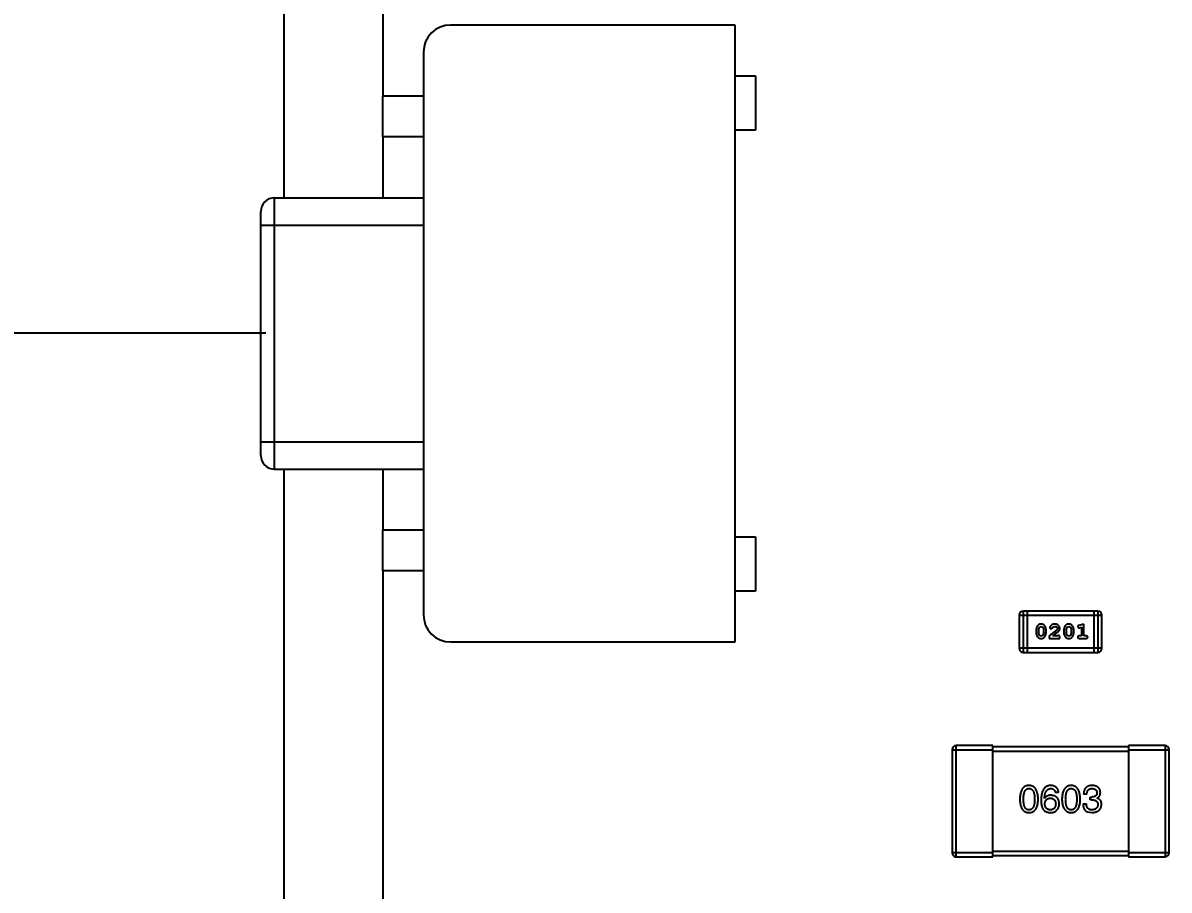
# Model space of a CAD drawing. Header units: inches. Extents: x 246 to 500, y -220 to -17.
# Drawn here: x 429.09 to 437.54, y -156.96 to -150.57 of the extents above; entities that cross this region are included whole.
import ezdxf

# ---------------------------------------------------------------- set-up
doc = ezdxf.new("R2010")
doc.units = ezdxf.units.IN
doc.header["$LTSCALE"] = 1.21
doc.header["$MEASUREMENT"] = 0
doc.header["$PDMODE"] = 3
doc.header["$PDSIZE"] = 0.3125
doc.layers.get('0').update_dxf_attribs({"linetype": 'CONTINUOUS'})
doc.layers.get('Defpoints').update_dxf_attribs({"linetype": 'CONTINUOUS'})
doc.layers.add('DIM', color=3, linetype='CONTINUOUS')
doc.styles.get("Standard").update_dxf_attribs({"font": 'txt', "width": 0.8})
doc.dimstyles.get("Standard").update_dxf_attribs({"dimtxt": 0.15625, "dimasz": 0.1875, "dimexe": 0.125, "dimexo": 0.0625, "dimgap": 0.09, "dimtad": 0, "dimtih": 1, "dimtoh": 1, "dimzin": 4, "dimdsep": 46, "dimtxsty": 'Standard', "dimblk": '_FILLED', "dimblk1": '_FILLED', "dimblk2": '_FILLED', "dimcen": 0.09, "dimazin": 1, "dimtp": 0.01, "dimtm": 0.01, "dimtfac": 1, "dimtofl": 0, "dimtmove": 0, "dimatfit": 3, "dimldrblk": '_FILLED', "dimfxl": 1, "dimtolj": 1, "dimtzin": 4, "dimarcsym": 0})

# ---------------------------------------------------------------- blocks, each defined once
blk = doc.blocks.new('_FILLED')
at = {"color": 0, "linetype": 'ByBlock'}
blk.add_solid([(0, 0), (-1, 0.1667), (-1, -0.1667)], dxfattribs=at)
blk = doc.blocks.new('*D57')
at = {"layer": 'Defpoints', "color": 0}
for p in [(421.9428, -152.8573), (430.9399, -152.8573), (433.4401, -163.8581)]:
    blk.add_point(p, dxfattribs=at)
at = {"layer": 'DIM', "color": 0, "lineweight": -2}
for p, q in [((430.8774, -152.8573), (421.8178, -152.8573)), ((421.9428, -154.8573), (421.9428, -155.8677)), ((421.9428, -161.8581), (421.9428, -160.8477)), ((433.3776, -163.8581), (421.8178, -163.8581))]:
    blk.add_line(p, q, dxfattribs=at)
at = {"layer": 'DIM', "color": 0, "lineweight": -2, "xscale": 2, "yscale": 2, "zscale": 2}
for p, rotation in [((421.9428, -152.8573), 90), ((421.9428, -163.8581), 270)]:
    blk.add_blockref('_FILLED', p, dxfattribs=dict(at, rotation=rotation))
at = {"layer": 'DIM', "color": 0, "insert": (421.9428, -158.3577), "char_height": 2, "attachment_point": 5, "rotation": 90}
blk.add_mtext('\\A1;11.00', dxfattribs=at)
blk = doc.blocks.new('*D58')
at = {"layer": 'Defpoints', "color": 0}
for p in [(421.9428, -144.3573), (430.9399, -144.3573), (430.9399, -152.8573)]:
    blk.add_point(p, dxfattribs=at)
at = {"layer": 'DIM', "color": 0, "lineweight": -2}
for p, q in [((421.9428, -142.3573), (421.9428, -140.3573)), ((430.8774, -144.3573), (421.8178, -144.3573)), ((430.8774, -152.8573), (421.8178, -152.8573)), ((421.9428, -154.8573), (421.9428, -156.8573))]:
    blk.add_line(p, q, dxfattribs=at)
at = {"layer": 'DIM', "color": 0, "lineweight": -2, "xscale": 2, "yscale": 2, "zscale": 2}
for p, rotation in [((421.9428, -144.3573), 270), ((421.9428, -152.8573), 90)]:
    blk.add_blockref('_FILLED', p, dxfattribs=dict(at, rotation=rotation))
at = {"layer": 'DIM', "color": 0, "insert": (421.9428, -148.6073), "char_height": 2, "attachment_point": 5, "rotation": 90}
blk.add_mtext('\\A1;8.50', dxfattribs=at)

msp = doc.modelspace()

# ---------------------------------------------------------------- linework, layer by layer
at = {"color": 7, "linetype": 'Continuous'}
for p, q in [((431.0102, -145.3592), (431.0102, -151.8592)), ((431.7401, -146.1092), (431.7401, -151.1092)), ((434.3404, -150.5842), (432.2404, -150.5842)), ((434.3404, -155.1342), (434.3404, -150.5842)), ((432.0404, -150.7842), (432.0404, -154.9342)), ((434.3404, -150.9592), (434.4904, -150.9592)), ((434.4904, -150.9592), (434.4904, -151.3592)), ((431.7404, -151.4092), (431.7404, -151.1092)), ((432.0404, -151.1092), (431.7404, -151.1092)), ((431.7401, -151.4092), (431.7401, -151.8592)), ((432.0404, -151.4092), (431.7404, -151.4092)), ((434.4904, -151.3592), (434.3404, -151.3592)), ((430.9404, -153.8592), (430.9404, -151.8592)), ((430.9404, -151.8592), (432.0404, -151.8592)), ((430.8404, -153.7592), (430.8404, -151.9592)), ((430.8404, -152.0592), (432.0404, -152.0592)), ((430.8404, -153.6592), (432.0404, -153.6592)), ((430.9404, -153.8592), (432.0404, -153.8592)), ((431.0102, -153.8592), (431.0102, -161.0797)), ((431.7401, -153.8592), (431.7401, -154.3092)), ((432.0404, -154.3092), (431.7404, -154.3092)), ((431.7404, -154.6092), (431.7404, -154.3092)), ((434.3404, -154.3592), (434.4904, -154.3592)), ((434.4904, -154.3592), (434.4904, -154.7592)), ((431.7401, -154.6092), (431.7401, -160.3586)), ((432.0404, -154.6092), (431.7404, -154.6092)), ((434.4904, -154.7592), (434.3404, -154.7592)), ((436.4353, -154.9366), (437.0449, -154.9366)), ((436.4353, -154.9366), (436.4353, -155.1804)), ((437.0144, -154.9061), (436.4658, -154.9061)), ((436.4658, -155.2109), (436.4658, -154.9061)), ((436.4963, -155.2109), (436.4963, -154.9061)), ((436.984, -154.9061), (436.984, -155.2109)), ((437.0144, -154.9061), (437.0144, -155.2109)), ((437.0449, -155.1804), (437.0449, -154.9366)), ((436.5592, -155.0465), (436.5592, -155.0643)), ((436.5765, -155.0468), (436.5838, -155.025)), ((436.5765, -155.0468), (436.5765, -155.064)), ((436.5838, -155.025), (436.5961, -155.0192)), ((436.5961, -155.0192), (436.6083, -155.0245)), ((436.6083, -155.0245), (436.6158, -155.0468)), ((436.6158, -155.064), (436.6158, -155.0468)), ((436.6331, -155.0643), (436.6331, -155.0465)), ((436.7117, -155.0434), (436.6567, -155.0884)), ((436.6599, -155.0312), (436.6687, -155.0397)), ((436.6687, -155.0397), (436.6772, -155.0331)), ((436.6772, -155.0331), (436.6822, -155.0246)), ((436.6822, -155.0246), (436.697, -155.0192)), ((436.7165, -155.0337), (436.7117, -155.0434)), ((436.7637, -155.0465), (436.7637, -155.0643)), ((436.781, -155.0468), (436.7883, -155.025)), ((436.781, -155.0468), (436.781, -155.064)), ((436.7883, -155.025), (436.8006, -155.0192)), ((436.8006, -155.0192), (436.8128, -155.0245)), ((436.8128, -155.0245), (436.8203, -155.0468)), ((436.8203, -155.064), (436.8203, -155.0468)), ((436.8376, -155.0643), (436.8376, -155.0465)), ((436.866, -155.0209), (436.8739, -155.0302)), ((436.8739, -155.0302), (436.8793, -155.0292)), ((436.9116, -155.0019), (436.875, -155.0118)), ((436.8793, -155.0292), (436.8943, -155.025)), ((436.8943, -155.025), (436.8943, -155.09)), ((436.9116, -155.09), (436.9116, -155.0019)), ((432.2404, -155.1342), (434.3404, -155.1342)), ((436.5841, -155.0863), (436.5765, -155.064)), ((436.5963, -155.0916), (436.5841, -155.0863)), ((436.6086, -155.0858), (436.5963, -155.0916)), ((436.6158, -155.064), (436.6086, -155.0858)), ((436.6567, -155.0884), (436.6567, -155.1073)), ((436.6567, -155.1073), (436.7338, -155.1073)), ((436.6835, -155.09), (436.7171, -155.063)), ((436.7197, -155.09), (436.6835, -155.09)), ((436.7252, -155.0868), (436.7197, -155.09)), ((436.7338, -155.1073), (436.7338, -155.0994)), ((436.7887, -155.0863), (436.781, -155.064)), ((436.8008, -155.0916), (436.7887, -155.0863)), ((436.8131, -155.0858), (436.8008, -155.0916)), ((436.8203, -155.064), (436.8131, -155.0858)), ((436.8943, -155.09), (436.877, -155.09)), ((436.877, -155.1073), (436.9289, -155.1073)), ((436.9289, -155.09), (436.9116, -155.09)), ((437.0449, -155.1804), (436.4353, -155.1804)), ((436.4658, -155.2109), (437.0144, -155.2109)), ((436.2402, -155.8985), (435.9702, -155.8985)), ((435.9702, -156.7185), (435.9702, -155.8985)), ((436.2402, -156.7185), (436.2402, -155.8985)), ((437.5102, -155.8985), (437.2402, -155.8985)), ((437.2402, -155.8985), (437.2402, -156.7185)), ((437.5102, -155.8985), (437.5102, -156.7185)), ((435.9402, -155.9285), (436.2402, -155.9285)), ((435.9402, -155.9285), (435.9402, -156.6885)), ((437.2402, -155.9085), (436.2402, -155.9085)), ((436.2402, -155.9385), (437.2402, -155.9385)), ((437.2402, -155.9285), (437.5402, -155.9285)), ((437.5402, -156.6885), (437.5402, -155.9285)), ((436.7257, -156.2447), (436.7017, -156.2447)), ((436.6219, -156.2884), (436.6208, -156.2874)), ((436.9054, -156.3289), (436.9306, -156.3289)), ((436.9339, -156.2568), (436.9098, -156.2568)), ((436.9579, -156.2775), (436.971, -156.2775)), ((436.9579, -156.2983), (436.9579, -156.2775)), ((436.9699, -156.2983), (436.9579, -156.2983)), ((437.0093, -156.2852), (437.0093, -156.2863)), ((436.9349, -156.3857), (436.971, -156.3923)), ((436.2402, -156.6885), (435.9402, -156.6885)), ((435.9702, -156.7185), (436.2402, -156.7185)), ((437.2402, -156.6785), (436.2402, -156.6785)), ((436.2402, -156.7085), (437.2402, -156.7085)), ((437.5402, -156.6885), (437.2402, -156.6885)), ((437.2402, -156.7185), (437.5102, -156.7185))]:
    msp.add_line(p, q, dxfattribs=at)
for centre, radius, start, end in [((432.2404, -150.7842), 0.2, 90.00013, 180.00013), ((430.9404, -151.9592), 0.1, 90.00013, 180.00013), ((430.9404, -153.7592), 0.1, 180.00013, 270.00013), ((432.2404, -154.9342), 0.2, 180.00013, 270.00013), ((436.4658, -154.9366), 0.0305, 89.99989, 179.99989), ((437.0144, -154.9366), 0.0305, 359.99989, 89.99989), ((436.4658, -155.1804), 0.0305, 179.99989, 269.99989), ((437.0144, -155.1804), 0.0305, 269.99989, 359.99989), ((435.9702, -155.9285), 0.03, 89.99989, 179.99989), ((437.5102, -155.9285), 0.03, 359.99989, 89.99989), ((435.9702, -156.6885), 0.03, 179.99989, 269.99989), ((437.5102, -156.6885), 0.03, 269.99989, 359.99989)]:
    msp.add_arc(centre, radius, start, end, dxfattribs=at)
for points, knots in [([(436.596, -155.0019), (436.5946, -155.0019), (436.5918, -155.002), (436.5877, -155.0027), (436.5838, -155.0038), (436.5803, -155.0054), (436.577, -155.0075), (436.5739, -155.01), (436.5711, -155.013), (436.5687, -155.0164), (436.5665, -155.0199), (436.5645, -155.0236), (436.5629, -155.0273), (436.5615, -155.0311), (436.5605, -155.0349), (436.5597, -155.0387), (436.5593, -155.0426), (436.5592, -155.0452), (436.5592, -155.0465)], [0, 0, 0, 0, 0.06692, 0.130834, 0.19258, 0.252759, 0.312631, 0.373411, 0.436359, 0.501894, 0.568244, 0.632472, 0.69556, 0.757163, 0.818592, 0.878885, 0.939235, 1, 1, 1, 1]), ([(436.6331, -155.0465), (436.6331, -155.0454), (436.6331, -155.0433), (436.6328, -155.0401), (436.6322, -155.037), (436.6316, -155.0339), (436.6307, -155.0308), (436.6295, -155.0278), (436.6283, -155.0248), (436.6268, -155.022), (436.6252, -155.0192), (436.6235, -155.0167), (436.6219, -155.0143), (436.6202, -155.0122), (436.6185, -155.0104), (436.6168, -155.0087), (436.615, -155.0073), (436.6127, -155.0058), (436.6095, -155.0041), (436.6053, -155.0028), (436.6008, -155.002), (436.5976, -155.0019), (436.596, -155.0019)], [0, 0, 0, 0, 0.049855, 0.099516, 0.148482, 0.19758, 0.246804, 0.296268, 0.346517, 0.397047, 0.446826, 0.49336, 0.537801, 0.579207, 0.617974, 0.654833, 0.689171, 0.722088, 0.786392, 0.853518, 0.924186, 1, 1, 1, 1]), ([(436.6971, -155.0019), (436.6954, -155.002), (436.6921, -155.0021), (436.6872, -155.0029), (436.6824, -155.0044), (436.6779, -155.0063), (436.6738, -155.0088), (436.6701, -155.0116), (436.667, -155.0149), (436.6645, -155.0185), (436.6625, -155.022), (436.661, -155.0254), (436.6601, -155.0284), (436.6599, -155.0303), (436.6599, -155.0312)], [0, 0, 0, 0, 0.098286, 0.193983, 0.289056, 0.384352, 0.477435, 0.566197, 0.652355, 0.737986, 0.818188, 0.887401, 0.94802, 1, 1, 1, 1]), ([(436.697, -155.0192), (436.6984, -155.0192), (436.7011, -155.0193), (436.7049, -155.0202), (436.7083, -155.0216), (436.7112, -155.0235), (436.7135, -155.0257), (436.7153, -155.0282), (436.7163, -155.0309), (436.7164, -155.0328), (436.7165, -155.0337)], [0, 0, 0, 0, 0.156344, 0.299348, 0.4327, 0.561, 0.682299, 0.791883, 0.89611, 1, 1, 1, 1]), ([(436.7338, -155.0347), (436.7338, -155.0335), (436.7337, -155.0313), (436.7332, -155.0281), (436.7324, -155.025), (436.7313, -155.022), (436.7298, -155.0192), (436.728, -155.0165), (436.7259, -155.0139), (436.7236, -155.0114), (436.7209, -155.0092), (436.7181, -155.0072), (436.715, -155.0056), (436.7118, -155.0042), (436.7084, -155.0032), (436.7048, -155.0024), (436.701, -155.002), (436.6985, -155.0019), (436.6971, -155.0019)], [0, 0, 0, 0, 0.060981, 0.120256, 0.178148, 0.236115, 0.293993, 0.352864, 0.413358, 0.476056, 0.539296, 0.602396, 0.665116, 0.728325, 0.792919, 0.859317, 0.928302, 1, 1, 1, 1]), ([(436.7171, -155.063), (436.7179, -155.0622), (436.7196, -155.0607), (436.722, -155.0585), (436.7241, -155.0564), (436.726, -155.0544), (436.7276, -155.0525), (436.7289, -155.0507), (436.7301, -155.0491), (436.7312, -155.047), (436.7323, -155.0445), (436.7332, -155.0413), (436.7337, -155.038), (436.7338, -155.0358), (436.7338, -155.0347)], [0, 0, 0, 0, 0.103002, 0.197728, 0.285279, 0.365235, 0.437224, 0.502446, 0.560545, 0.611446, 0.707576, 0.80349, 0.900532, 1, 1, 1, 1]), ([(436.8005, -155.0019), (436.7991, -155.0019), (436.7963, -155.002), (436.7922, -155.0027), (436.7883, -155.0038), (436.7848, -155.0054), (436.7815, -155.0075), (436.7784, -155.01), (436.7756, -155.013), (436.7732, -155.0164), (436.771, -155.0199), (436.769, -155.0236), (436.7674, -155.0273), (436.7661, -155.0311), (436.765, -155.0349), (436.7643, -155.0387), (436.7638, -155.0426), (436.7637, -155.0452), (436.7637, -155.0465)], [0, 0, 0, 0, 0.06692, 0.130834, 0.19258, 0.252759, 0.312631, 0.373411, 0.436359, 0.501894, 0.568244, 0.632472, 0.69556, 0.757163, 0.818592, 0.878885, 0.939235, 1, 1, 1, 1]), ([(436.8376, -155.0465), (436.8376, -155.0454), (436.8376, -155.0433), (436.8373, -155.0401), (436.8368, -155.037), (436.8361, -155.0339), (436.8352, -155.0308), (436.8341, -155.0278), (436.8328, -155.0248), (436.8313, -155.022), (436.8297, -155.0192), (436.828, -155.0167), (436.8264, -155.0143), (436.8247, -155.0122), (436.823, -155.0104), (436.8213, -155.0087), (436.8196, -155.0073), (436.8172, -155.0058), (436.814, -155.0041), (436.8098, -155.0028), (436.8053, -155.002), (436.8021, -155.0019), (436.8005, -155.0019)], [0, 0, 0, 0, 0.049855, 0.099516, 0.148482, 0.19758, 0.246804, 0.296268, 0.346517, 0.397047, 0.446826, 0.49336, 0.537801, 0.579207, 0.617974, 0.654833, 0.689171, 0.722088, 0.786392, 0.853518, 0.924186, 1, 1, 1, 1]), ([(436.875, -155.0118), (436.8742, -155.012), (436.8726, -155.0125), (436.8705, -155.0134), (436.8689, -155.0143), (436.8677, -155.0153), (436.8669, -155.0165), (436.8664, -155.0178), (436.866, -155.0193), (436.866, -155.0204), (436.866, -155.0209)], [0, 0, 0, 0, 0.187321, 0.344927, 0.475328, 0.579604, 0.674244, 0.773631, 0.882025, 1, 1, 1, 1]), ([(436.5592, -155.0643), (436.5592, -155.0653), (436.5593, -155.0675), (436.5596, -155.0706), (436.56, -155.0738), (436.5607, -155.0769), (436.5616, -155.0799), (436.5628, -155.0829), (436.564, -155.0859), (436.5655, -155.0887), (436.5671, -155.0915), (436.5687, -155.094), (436.5703, -155.0963), (436.572, -155.0984), (436.5737, -155.1003), (436.5754, -155.102), (436.5771, -155.1034), (436.5795, -155.105), (436.5827, -155.1066), (436.5868, -155.1079), (436.5914, -155.1087), (436.5946, -155.1088), (436.5962, -155.1089)], [0, 0, 0, 0, 0.049886, 0.09882, 0.148132, 0.19689, 0.246038, 0.295176, 0.345305, 0.395692, 0.445312, 0.491875, 0.535813, 0.577009, 0.616081, 0.652689, 0.687585, 0.720206, 0.785062, 0.85223, 0.923759, 1, 1, 1, 1]), ([(436.5962, -155.1089), (436.5977, -155.1088), (436.6005, -155.1088), (436.6046, -155.108), (436.6084, -155.1069), (436.612, -155.1053), (436.6153, -155.1033), (436.6184, -155.1008), (436.6212, -155.0978), (436.6236, -155.0945), (436.6258, -155.0909), (436.6278, -155.0872), (436.6294, -155.0835), (436.6308, -155.0797), (436.6318, -155.0759), (436.6326, -155.0721), (436.6331, -155.0682), (436.6331, -155.0656), (436.6331, -155.0643)], [0, 0, 0, 0, 0.067217, 0.131051, 0.19272, 0.252824, 0.312745, 0.373449, 0.436041, 0.501494, 0.567761, 0.632087, 0.695096, 0.757109, 0.817993, 0.878657, 0.939311, 1, 1, 1, 1]), ([(436.7338, -155.0994), (436.7338, -155.0984), (436.7338, -155.0964), (436.7333, -155.0937), (436.7327, -155.0914), (436.7316, -155.0897), (436.7303, -155.0884), (436.7287, -155.0875), (436.727, -155.0869), (436.7258, -155.0869), (436.7252, -155.0868)], [0, 0, 0, 0, 0.1844, 0.34094, 0.473574, 0.586824, 0.690029, 0.789175, 0.890445, 1, 1, 1, 1]), ([(436.7637, -155.0643), (436.7637, -155.0653), (436.7638, -155.0675), (436.7641, -155.0706), (436.7646, -155.0738), (436.7653, -155.0769), (436.7661, -155.0799), (436.7673, -155.0829), (436.7685, -155.0859), (436.77, -155.0887), (436.7716, -155.0915), (436.7732, -155.094), (436.7748, -155.0963), (436.7765, -155.0984), (436.7782, -155.1003), (436.7799, -155.102), (436.7816, -155.1034), (436.784, -155.105), (436.7872, -155.1066), (436.7914, -155.1079), (436.7959, -155.1087), (436.7991, -155.1088), (436.8008, -155.1089)], [0, 0, 0, 0, 0.049886, 0.09882, 0.148132, 0.19689, 0.246038, 0.295176, 0.345305, 0.395692, 0.445312, 0.491875, 0.535813, 0.577009, 0.616081, 0.652689, 0.687585, 0.720206, 0.785062, 0.85223, 0.923759, 1, 1, 1, 1]), ([(436.8008, -155.1089), (436.8022, -155.1088), (436.805, -155.1088), (436.8091, -155.108), (436.8129, -155.1069), (436.8165, -155.1053), (436.8198, -155.1033), (436.8229, -155.1008), (436.8257, -155.0978), (436.8281, -155.0945), (436.8303, -155.0909), (436.8323, -155.0872), (436.8339, -155.0835), (436.8353, -155.0797), (436.8363, -155.0759), (436.8371, -155.0721), (436.8376, -155.0682), (436.8376, -155.0656), (436.8376, -155.0643)], [0, 0, 0, 0, 0.067217, 0.131051, 0.19272, 0.252824, 0.312745, 0.373449, 0.436041, 0.501494, 0.567761, 0.632087, 0.695096, 0.757109, 0.817993, 0.878657, 0.939311, 1, 1, 1, 1]), ([(436.877, -155.09), (436.8761, -155.09), (436.8744, -155.0901), (436.8721, -155.0905), (436.8701, -155.0913), (436.8685, -155.0923), (436.8674, -155.0937), (436.8666, -155.0952), (436.8661, -155.0969), (436.866, -155.098), (436.866, -155.0986)], [0, 0, 0, 0, 0.169102, 0.317658, 0.446239, 0.563118, 0.671828, 0.776546, 0.884858, 1, 1, 1, 1]), ([(436.866, -155.0986), (436.866, -155.0993), (436.8661, -155.1004), (436.8666, -155.1021), (436.8674, -155.1036), (436.8685, -155.105), (436.8701, -155.106), (436.8721, -155.1068), (436.8744, -155.1072), (436.8761, -155.1073), (436.877, -155.1073)], [0, 0, 0, 0, 0.115051, 0.223278, 0.329269, 0.437893, 0.554681, 0.682591, 0.83103, 1, 1, 1, 1]), ([(436.9399, -155.0986), (436.9399, -155.098), (436.9398, -155.0969), (436.9393, -155.0952), (436.9385, -155.0937), (436.9373, -155.0924), (436.9358, -155.0913), (436.9338, -155.0905), (436.9315, -155.0901), (436.9298, -155.09), (436.9289, -155.09)], [0, 0, 0, 0, 0.11517, 0.223509, 0.328254, 0.438012, 0.553651, 0.682263, 0.830856, 1, 1, 1, 1]), ([(436.9289, -155.1073), (436.9298, -155.1073), (436.9315, -155.1072), (436.9338, -155.1068), (436.9358, -155.1061), (436.9373, -155.105), (436.9385, -155.1036), (436.9393, -155.1021), (436.9398, -155.1004), (436.9399, -155.0993), (436.9399, -155.0986)], [0, 0, 0, 0, 0.169012, 0.317488, 0.445429, 0.560977, 0.67065, 0.776666, 0.88492, 1, 1, 1, 1]), ([(436.5069, -156.1923), (436.5042, -156.1924), (436.4991, -156.1926), (436.4916, -156.1939), (436.4846, -156.1961), (436.478, -156.1989), (436.472, -156.2025), (436.4665, -156.207), (436.4615, -156.2122), (436.457, -156.2183), (436.453, -156.225), (436.4495, -156.2326), (436.4465, -156.2409), (436.4441, -156.25), (436.442, -156.2599), (436.4406, -156.2706), (436.4395, -156.282), (436.4393, -156.2898), (436.4391, -156.2939)], [0, 0, 0, 0, 0.057911, 0.113262, 0.165956, 0.217443, 0.268511, 0.319665, 0.372, 0.426129, 0.483365, 0.543779, 0.607756, 0.676562, 0.749704, 0.827713, 0.911177, 1, 1, 1, 1]), ([(436.4665, -156.2939), (436.4665, -156.2907), (436.4665, -156.2846), (436.467, -156.2757), (436.4678, -156.2673), (436.4688, -156.2596), (436.4703, -156.2526), (436.472, -156.2461), (436.4741, -156.2402), (436.4764, -156.235), (436.4791, -156.2303), (436.4821, -156.2263), (436.4855, -156.2229), (436.4891, -156.22), (436.4931, -156.2179), (436.4974, -156.2163), (436.5021, -156.2154), (436.5053, -156.2153), (436.5069, -156.2152)], [0, 0, 0, 0, 0.096452, 0.187278, 0.271765, 0.350519, 0.423437, 0.491321, 0.554011, 0.612224, 0.666281, 0.717003, 0.764884, 0.811423, 0.856783, 0.902993, 0.950236, 1, 1, 1, 1]), ([(436.5747, -156.2939), (436.5745, -156.2899), (436.5741, -156.2821), (436.573, -156.2708), (436.5714, -156.2602), (436.5693, -156.2504), (436.5668, -156.2414), (436.5638, -156.2331), (436.5603, -156.2256), (436.5563, -156.2188), (436.5518, -156.2128), (436.5468, -156.2075), (436.5413, -156.203), (436.5354, -156.1993), (436.5289, -156.1964), (436.522, -156.1942), (436.5146, -156.1927), (436.5095, -156.1924), (436.5069, -156.1923)], [0, 0, 0, 0, 0.088475, 0.171606, 0.249595, 0.322626, 0.391327, 0.455765, 0.516374, 0.573675, 0.628522, 0.681161, 0.732559, 0.783563, 0.83504, 0.887639, 0.942585, 1, 1, 1, 1]), ([(436.5069, -156.2152), (436.5086, -156.2153), (436.5118, -156.2154), (436.5166, -156.2163), (436.521, -156.2179), (436.5252, -156.22), (436.5289, -156.2229), (436.5323, -156.2263), (436.5354, -156.2303), (436.5382, -156.2349), (436.5406, -156.2402), (436.5427, -156.2461), (436.5445, -156.2526), (436.5459, -156.2596), (436.5471, -156.2673), (436.5479, -156.2757), (436.5483, -156.2846), (436.5484, -156.2907), (436.5484, -156.2939)], [0, 0, 0, 0, 0.050604, 0.098688, 0.145699, 0.191791, 0.238625, 0.286717, 0.337546, 0.391814, 0.449755, 0.512106, 0.579685, 0.652048, 0.730262, 0.814146, 0.904281, 1, 1, 1, 1]), ([(436.6678, -156.1923), (436.665, -156.1924), (436.6594, -156.1928), (436.6514, -156.1942), (436.644, -156.1965), (436.637, -156.1996), (436.6306, -156.2034), (436.6247, -156.2081), (436.6194, -156.2136), (436.6146, -156.2199), (436.6104, -156.2269), (436.6066, -156.2348), (436.6035, -156.2434), (436.6009, -156.2529), (436.5987, -156.2631), (436.5972, -156.2741), (436.596, -156.2859), (436.5958, -156.2941), (436.5957, -156.2983)], [0, 0, 0, 0, 0.058957, 0.115262, 0.16907, 0.221312, 0.273147, 0.324961, 0.377649, 0.432026, 0.488925, 0.549039, 0.612912, 0.680653, 0.753056, 0.830314, 0.912483, 1, 1, 1, 1]), ([(436.6208, -156.2874), (436.621, -156.2845), (436.6214, -156.279), (436.6224, -156.2711), (436.6237, -156.2636), (436.6253, -156.2567), (436.6272, -156.2504), (436.6293, -156.2445), (436.6318, -156.2392), (436.6346, -156.2343), (436.6377, -156.2301), (436.6411, -156.2264), (436.6448, -156.2231), (436.6488, -156.2205), (436.6531, -156.2183), (436.6578, -156.2168), (436.6627, -156.2156), (436.6661, -156.2154), (436.6678, -156.2152)], [0, 0, 0, 0, 0.089218, 0.173709, 0.252753, 0.326963, 0.397099, 0.462534, 0.524018, 0.582178, 0.637235, 0.689955, 0.741228, 0.791618, 0.841661, 0.892925, 0.945259, 1, 1, 1, 1]), ([(436.7257, -156.2447), (436.7255, -156.2427), (436.725, -156.2388), (436.7237, -156.2332), (436.7221, -156.2279), (436.7201, -156.223), (436.7178, -156.2185), (436.7151, -156.2143), (436.712, -156.2104), (436.7086, -156.2069), (436.7047, -156.2038), (436.7006, -156.2011), (436.696, -156.1987), (436.691, -156.1967), (436.6857, -156.195), (436.6801, -156.1937), (436.6741, -156.1928), (436.6699, -156.1924), (436.6678, -156.1923)], [0, 0, 0, 0, 0.06947, 0.136096, 0.199592, 0.260665, 0.319672, 0.377156, 0.433415, 0.489984, 0.546535, 0.604276, 0.663499, 0.725182, 0.788953, 0.855683, 0.926216, 1, 1, 1, 1]), ([(436.6678, -156.2152), (436.6701, -156.2153), (436.6744, -156.2154), (436.6805, -156.2169), (436.6859, -156.2192), (436.6906, -156.2225), (436.6946, -156.2267), (436.6977, -156.2319), (436.7002, -156.238), (436.7012, -156.2424), (436.7017, -156.2447)], [0, 0, 0, 0, 0.136586, 0.261496, 0.378089, 0.490612, 0.605522, 0.725767, 0.8561, 1, 1, 1, 1]), ([(436.8178, -156.1923), (436.8151, -156.1924), (436.8099, -156.1926), (436.8024, -156.1939), (436.7954, -156.1961), (436.7889, -156.1989), (436.7829, -156.2025), (436.7774, -156.207), (436.7723, -156.2122), (436.7679, -156.2183), (436.7639, -156.225), (436.7604, -156.2326), (436.7574, -156.2409), (436.7549, -156.25), (436.7529, -156.2599), (436.7514, -156.2706), (436.7504, -156.282), (436.7501, -156.2898), (436.75, -156.2939)], [0, 0, 0, 0, 0.057911, 0.113262, 0.165956, 0.217443, 0.268511, 0.319665, 0.372, 0.426129, 0.483365, 0.543779, 0.607756, 0.676562, 0.749704, 0.827713, 0.911177, 1, 1, 1, 1]), ([(436.7773, -156.2939), (436.7774, -156.2907), (436.7774, -156.2846), (436.7779, -156.2757), (436.7787, -156.2673), (436.7797, -156.2596), (436.7812, -156.2526), (436.7829, -156.2461), (436.7849, -156.2402), (436.7873, -156.235), (436.79, -156.2303), (436.793, -156.2263), (436.7963, -156.2229), (436.8, -156.22), (436.804, -156.2179), (436.8083, -156.2163), (436.8129, -156.2154), (436.8161, -156.2153), (436.8178, -156.2152)], [0, 0, 0, 0, 0.096452, 0.187278, 0.271765, 0.350519, 0.423437, 0.491321, 0.554011, 0.612224, 0.666281, 0.717003, 0.764884, 0.811423, 0.856783, 0.902993, 0.950236, 1, 1, 1, 1]), ([(436.8855, -156.2939), (436.8853, -156.2899), (436.885, -156.2821), (436.8839, -156.2708), (436.8823, -156.2602), (436.8802, -156.2504), (436.8777, -156.2414), (436.8747, -156.2331), (436.8711, -156.2256), (436.8671, -156.2188), (436.8626, -156.2128), (436.8577, -156.2075), (436.8522, -156.203), (436.8462, -156.1993), (436.8398, -156.1964), (436.8329, -156.1942), (436.8255, -156.1927), (436.8204, -156.1924), (436.8178, -156.1923)], [0, 0, 0, 0, 0.088475, 0.171606, 0.249595, 0.322626, 0.391327, 0.455765, 0.516374, 0.573675, 0.628522, 0.681161, 0.732559, 0.783563, 0.83504, 0.887639, 0.942585, 1, 1, 1, 1]), ([(436.8178, -156.2152), (436.8194, -156.2153), (436.8227, -156.2154), (436.8275, -156.2163), (436.8319, -156.2179), (436.836, -156.22), (436.8398, -156.2229), (436.8432, -156.2263), (436.8463, -156.2303), (436.8491, -156.2349), (436.8515, -156.2402), (436.8536, -156.2461), (436.8554, -156.2526), (436.8568, -156.2596), (436.8579, -156.2673), (436.8587, -156.2757), (436.8592, -156.2846), (436.8593, -156.2907), (436.8593, -156.2939)], [0, 0, 0, 0, 0.050604, 0.098688, 0.145699, 0.191791, 0.238625, 0.286717, 0.337546, 0.391814, 0.449755, 0.512106, 0.579685, 0.652048, 0.730262, 0.814146, 0.904281, 1, 1, 1, 1]), ([(436.9732, -156.1923), (436.9707, -156.1923), (436.9658, -156.1925), (436.9587, -156.1934), (436.9521, -156.1947), (436.9459, -156.1966), (436.9403, -156.1989), (436.9351, -156.2017), (436.9303, -156.205), (436.9261, -156.2089), (436.9224, -156.2132), (436.9191, -156.218), (436.9164, -156.2233), (436.914, -156.229), (436.9122, -156.2353), (436.9109, -156.242), (436.9101, -156.2492), (436.9099, -156.2542), (436.9098, -156.2568)], [0, 0, 0, 0, 0.073232, 0.142595, 0.207997, 0.270074, 0.329156, 0.386529, 0.441846, 0.496976, 0.551877, 0.607941, 0.665637, 0.725446, 0.788542, 0.855101, 0.925196, 1, 1, 1, 1]), ([(436.9339, -156.2568), (436.9339, -156.2551), (436.9341, -156.2518), (436.9347, -156.2471), (436.9354, -156.2427), (436.9366, -156.2386), (436.938, -156.2349), (436.9397, -156.2315), (436.9416, -156.2283), (436.9439, -156.2256), (436.9464, -156.2231), (436.9493, -156.221), (436.9524, -156.2192), (436.9558, -156.2177), (436.9595, -156.2166), (436.9634, -156.2158), (436.9677, -156.2153), (436.9706, -156.2153), (436.9721, -156.2152)], [0, 0, 0, 0, 0.078134, 0.15164, 0.221358, 0.286689, 0.348614, 0.407697, 0.464247, 0.520153, 0.574432, 0.629291, 0.684538, 0.742032, 0.801329, 0.863637, 0.930123, 1, 1, 1, 1]), ([(437.0082, -156.2458), (437.0081, -156.2471), (437.008, -156.2495), (437.0074, -156.253), (437.0066, -156.2562), (437.0055, -156.2593), (437.0042, -156.2621), (437.0025, -156.2646), (437.0006, -156.267), (436.9984, -156.2691), (436.9959, -156.271), (436.9931, -156.2726), (436.9901, -156.274), (436.9868, -156.2752), (436.9833, -156.2761), (436.9794, -156.2768), (436.9753, -156.2773), (436.9725, -156.2775), (436.971, -156.2775)], [0, 0, 0, 0, 0.067741, 0.131599, 0.192143, 0.249977, 0.306453, 0.361639, 0.416449, 0.471489, 0.527582, 0.584873, 0.644974, 0.70814, 0.77492, 0.845909, 0.920585, 1, 1, 1, 1]), ([(436.9721, -156.2152), (436.9735, -156.2153), (436.9762, -156.2154), (436.98, -156.2159), (436.9836, -156.2166), (436.987, -156.2175), (436.9902, -156.2186), (436.9931, -156.22), (436.9957, -156.2215), (436.9981, -156.2234), (437.0002, -156.2254), (437.0021, -156.2277), (437.0038, -156.2301), (437.0052, -156.2328), (437.0063, -156.2358), (437.0072, -156.2389), (437.0078, -156.2423), (437.0081, -156.2446), (437.0082, -156.2458)], [0, 0, 0, 0, 0.078051, 0.151197, 0.220412, 0.286742, 0.34933, 0.409464, 0.467368, 0.52298, 0.578639, 0.633998, 0.690142, 0.746855, 0.805868, 0.867776, 0.932345, 1, 1, 1, 1]), ([(437.0333, -156.2436), (437.0331, -156.2416), (437.0328, -156.2378), (437.0317, -156.2321), (437.0303, -156.2269), (437.0284, -156.222), (437.0261, -156.2175), (437.0234, -156.2133), (437.0203, -156.2095), (437.0167, -156.2061), (437.0127, -156.2031), (437.0083, -156.2004), (437.0034, -156.1981), (436.9982, -156.1962), (436.9925, -156.1946), (436.9865, -156.1935), (436.98, -156.1926), (436.9755, -156.1924), (436.9732, -156.1923)], [0, 0, 0, 0, 0.067521, 0.132139, 0.193339, 0.252064, 0.309083, 0.364848, 0.420021, 0.475612, 0.532002, 0.589602, 0.649896, 0.712634, 0.778603, 0.848416, 0.922155, 1, 1, 1, 1]), ([(437.0093, -156.2852), (437.0112, -156.2842), (437.0149, -156.2823), (437.0199, -156.2786), (437.024, -156.2743), (437.0275, -156.2694), (437.0301, -156.2638), (437.032, -156.2576), (437.0331, -156.2508), (437.0332, -156.2461), (437.0333, -156.2436)], [0, 0, 0, 0, 0.125227, 0.244792, 0.361427, 0.478215, 0.59667, 0.722058, 0.856314, 1, 1, 1, 1]), ([(436.4391, -156.2939), (436.4393, -156.2978), (436.4395, -156.3055), (436.4406, -156.3165), (436.442, -156.3268), (436.4441, -156.3364), (436.4465, -156.3452), (436.4495, -156.3532), (436.453, -156.3606), (436.457, -156.3671), (436.4615, -156.373), (436.4665, -156.378), (436.472, -156.3823), (436.478, -156.3859), (436.4846, -156.3886), (436.4916, -156.3907), (436.4991, -156.3919), (436.5042, -156.3921), (436.5069, -156.3923)], [0, 0, 0, 0, 0.087693, 0.170223, 0.247496, 0.319826, 0.387768, 0.451403, 0.511459, 0.568358, 0.622671, 0.675251, 0.726739, 0.778422, 0.830759, 0.884394, 0.940865, 1, 1, 1, 1]), ([(436.5069, -156.3726), (436.5053, -156.3725), (436.5021, -156.3724), (436.4974, -156.3715), (436.4931, -156.37), (436.4891, -156.3677), (436.4855, -156.365), (436.4821, -156.3616), (436.4791, -156.3575), (436.4764, -156.3528), (436.4741, -156.3476), (436.472, -156.3417), (436.4703, -156.3352), (436.4689, -156.3282), (436.4678, -156.3205), (436.467, -156.3122), (436.4665, -156.3032), (436.4665, -156.2971), (436.4665, -156.2939)], [0, 0, 0, 0, 0.049766, 0.097012, 0.143225, 0.188786, 0.235079, 0.282962, 0.333687, 0.387747, 0.445963, 0.508657, 0.576545, 0.649868, 0.72822, 0.812712, 0.903543, 1, 1, 1, 1]), ([(436.5069, -156.3923), (436.5095, -156.3921), (436.5147, -156.3919), (436.5222, -156.3907), (436.5292, -156.3886), (436.5358, -156.3859), (436.5418, -156.3823), (436.5473, -156.378), (436.5523, -156.373), (436.5568, -156.3671), (436.5608, -156.3605), (436.5643, -156.3532), (436.5673, -156.3452), (436.5697, -156.3364), (436.5718, -156.3268), (436.5732, -156.3165), (436.5743, -156.3055), (436.5745, -156.2978), (436.5747, -156.2939)], [0, 0, 0, 0, 0.059134, 0.115603, 0.169236, 0.221572, 0.273254, 0.32474, 0.377319, 0.431815, 0.488555, 0.548609, 0.612242, 0.680182, 0.75251, 0.829782, 0.91231, 1, 1, 1, 1]), ([(436.5484, -156.2939), (436.5484, -156.297), (436.5483, -156.3031), (436.5479, -156.3119), (436.5471, -156.3201), (436.5459, -156.3278), (436.5445, -156.3348), (436.5427, -156.3412), (436.5406, -156.3471), (436.5382, -156.3523), (436.5354, -156.357), (436.5323, -156.361), (436.5289, -156.3645), (436.5251, -156.3673), (436.521, -156.3696), (436.5166, -156.3713), (436.5119, -156.3723), (436.5086, -156.3725), (436.5069, -156.3726)], [0, 0, 0, 0, 0.094834, 0.184067, 0.267029, 0.344713, 0.417334, 0.484367, 0.546941, 0.604717, 0.65953, 0.710539, 0.759381, 0.806382, 0.853027, 0.900623, 0.949121, 1, 1, 1, 1]), ([(436.5957, -156.2983), (436.5957, -156.3018), (436.5958, -156.3087), (436.5965, -156.3187), (436.5975, -156.3281), (436.5991, -156.3369), (436.6011, -156.3451), (436.6035, -156.3527), (436.6064, -156.3597), (436.6087, -156.364), (436.6099, -156.366)], [0, 0, 0, 0, 0.151498, 0.29521, 0.430242, 0.557137, 0.677306, 0.790845, 0.898111, 1, 1, 1, 1]), ([(436.6678, -156.2644), (436.6652, -156.2645), (436.6601, -156.2646), (436.6527, -156.2657), (436.646, -156.2676), (436.6399, -156.2702), (436.6344, -156.2736), (436.6295, -156.2778), (436.6253, -156.2828), (436.623, -156.2865), (436.6219, -156.2884)], [0, 0, 0, 0, 0.144617, 0.279572, 0.40596, 0.526097, 0.64389, 0.760003, 0.877724, 1, 1, 1, 1]), ([(436.6241, -156.3289), (436.6242, -156.3272), (436.6244, -156.3239), (436.6251, -156.3192), (436.6261, -156.3148), (436.6274, -156.3107), (436.6289, -156.3069), (436.6307, -156.3034), (436.6328, -156.3002), (436.6352, -156.2974), (436.6379, -156.2949), (436.6409, -156.2927), (436.6441, -156.2908), (436.6477, -156.2893), (436.6515, -156.288), (436.6556, -156.2871), (436.66, -156.2865), (436.663, -156.2863), (436.6645, -156.2863)], [0, 0, 0, 0, 0.076072, 0.148369, 0.216753, 0.281358, 0.342792, 0.401604, 0.458929, 0.514444, 0.569818, 0.625343, 0.681554, 0.739608, 0.800134, 0.863477, 0.929547, 1, 1, 1, 1]), ([(436.6656, -156.3726), (436.664, -156.3725), (436.6609, -156.3724), (436.6564, -156.3717), (436.6522, -156.3708), (436.6483, -156.3695), (436.6446, -156.368), (436.6413, -156.366), (436.6382, -156.3638), (436.6355, -156.3611), (436.633, -156.3583), (436.6309, -156.355), (436.629, -156.3514), (436.6274, -156.3476), (436.6262, -156.3433), (436.6252, -156.3388), (436.6244, -156.334), (436.6242, -156.3306), (436.6241, -156.3289)], [0, 0, 0, 0, 0.070403, 0.137196, 0.200053, 0.260887, 0.31876, 0.37535, 0.430743, 0.485927, 0.541678, 0.598832, 0.657726, 0.719441, 0.783504, 0.851852, 0.923533, 1, 1, 1, 1]), ([(436.6645, -156.2863), (436.666, -156.2863), (436.6689, -156.2865), (436.6732, -156.2871), (436.6772, -156.288), (436.6809, -156.2892), (436.6843, -156.2907), (436.6875, -156.2925), (436.6904, -156.2947), (436.693, -156.2971), (436.6953, -156.2999), (436.6974, -156.303), (436.6991, -156.3064), (436.7007, -156.3101), (436.7019, -156.3141), (436.7028, -156.3184), (436.7035, -156.323), (436.7037, -156.3262), (436.7039, -156.3278)], [0, 0, 0, 0, 0.069884, 0.136529, 0.199638, 0.259844, 0.317774, 0.374356, 0.430026, 0.485148, 0.5409, 0.597889, 0.657472, 0.718614, 0.783613, 0.85129, 0.923712, 1, 1, 1, 1]), ([(436.7039, -156.3278), (436.7038, -156.3295), (436.7035, -156.3329), (436.7028, -156.3377), (436.7019, -156.3423), (436.7007, -156.3465), (436.6993, -156.3505), (436.6975, -156.354), (436.6956, -156.3574), (436.6933, -156.3603), (436.6907, -156.363), (436.6879, -156.3653), (436.6849, -156.3674), (436.6815, -156.3691), (436.6779, -156.3705), (436.6741, -156.3715), (436.6699, -156.3722), (436.6671, -156.3725), (436.6656, -156.3726)], [0, 0, 0, 0, 0.078863, 0.153308, 0.223539, 0.289857, 0.35341, 0.413572, 0.471721, 0.528235, 0.584279, 0.638781, 0.69466, 0.751251, 0.809198, 0.869697, 0.933318, 1, 1, 1, 1]), ([(436.7301, -156.3267), (436.73, -156.3243), (436.7297, -156.3198), (436.7287, -156.3131), (436.7273, -156.3069), (436.7255, -156.3011), (436.7232, -156.2957), (436.7204, -156.2908), (436.7172, -156.2862), (436.7135, -156.2821), (436.7093, -156.2784), (436.7048, -156.2751), (436.6997, -156.2723), (436.6942, -156.2698), (436.6882, -156.2678), (436.6818, -156.2662), (436.675, -156.2651), (436.6702, -156.2646), (436.6678, -156.2644)], [0, 0, 0, 0, 0.071527, 0.139094, 0.20346, 0.264939, 0.323904, 0.381383, 0.437591, 0.493343, 0.549401, 0.606085, 0.664838, 0.725424, 0.788712, 0.855452, 0.925772, 1, 1, 1, 1]), ([(436.7104, -156.3759), (436.712, -156.3741), (436.7151, -156.3707), (436.7191, -156.3651), (436.7225, -156.3593), (436.7253, -156.3533), (436.7274, -156.3469), (436.729, -156.3404), (436.7299, -156.3336), (436.73, -156.329), (436.7301, -156.3267)], [0, 0, 0, 0, 0.129393, 0.255335, 0.378531, 0.500878, 0.622934, 0.746191, 0.87096, 1, 1, 1, 1]), ([(436.75, -156.2939), (436.7501, -156.2978), (436.7504, -156.3055), (436.7514, -156.3165), (436.7529, -156.3268), (436.7549, -156.3364), (436.7574, -156.3452), (436.7604, -156.3532), (436.7639, -156.3606), (436.7679, -156.3671), (436.7723, -156.373), (436.7774, -156.378), (436.7829, -156.3823), (436.7889, -156.3859), (436.7954, -156.3886), (436.8024, -156.3907), (436.8099, -156.3919), (436.8151, -156.3921), (436.8178, -156.3923)], [0, 0, 0, 0, 0.087693, 0.170223, 0.247496, 0.319826, 0.387768, 0.451403, 0.511459, 0.568358, 0.622671, 0.675251, 0.726739, 0.778422, 0.830759, 0.884394, 0.940865, 1, 1, 1, 1]), ([(436.8178, -156.3726), (436.8161, -156.3725), (436.8129, -156.3724), (436.8083, -156.3715), (436.804, -156.37), (436.8, -156.3677), (436.7963, -156.365), (436.793, -156.3616), (436.79, -156.3575), (436.7873, -156.3528), (436.7849, -156.3476), (436.7829, -156.3417), (436.7812, -156.3352), (436.7797, -156.3282), (436.7787, -156.3205), (436.7779, -156.3122), (436.7774, -156.3032), (436.7774, -156.2971), (436.7773, -156.2939)], [0, 0, 0, 0, 0.049766, 0.097012, 0.143225, 0.188786, 0.235079, 0.282962, 0.333687, 0.387747, 0.445963, 0.508657, 0.576545, 0.649868, 0.72822, 0.812712, 0.903543, 1, 1, 1, 1]), ([(436.8178, -156.3923), (436.8204, -156.3921), (436.8256, -156.3919), (436.8331, -156.3907), (436.8401, -156.3886), (436.8466, -156.3859), (436.8527, -156.3823), (436.8582, -156.378), (436.8632, -156.373), (436.8677, -156.3671), (436.8717, -156.3605), (436.8751, -156.3532), (436.8781, -156.3452), (436.8806, -156.3364), (436.8826, -156.3268), (436.8841, -156.3165), (436.8851, -156.3055), (436.8854, -156.2978), (436.8855, -156.2939)], [0, 0, 0, 0, 0.059134, 0.115603, 0.169236, 0.221572, 0.273254, 0.32474, 0.377319, 0.431815, 0.488555, 0.548609, 0.612242, 0.680182, 0.75251, 0.829782, 0.91231, 1, 1, 1, 1]), ([(436.8593, -156.2939), (436.8593, -156.297), (436.8592, -156.3031), (436.8587, -156.3119), (436.8579, -156.3201), (436.8568, -156.3278), (436.8554, -156.3348), (436.8536, -156.3412), (436.8515, -156.3471), (436.8491, -156.3523), (436.8463, -156.357), (436.8432, -156.361), (436.8398, -156.3645), (436.836, -156.3673), (436.8319, -156.3696), (436.8275, -156.3713), (436.8227, -156.3723), (436.8194, -156.3725), (436.8178, -156.3726)], [0, 0, 0, 0, 0.094834, 0.184067, 0.267029, 0.344713, 0.417334, 0.484367, 0.546941, 0.604717, 0.65953, 0.710539, 0.759381, 0.806382, 0.853027, 0.900623, 0.949121, 1, 1, 1, 1]), ([(436.9054, -156.3289), (436.9055, -156.3307), (436.9056, -156.3342), (436.9061, -156.3393), (436.9068, -156.3441), (436.9076, -156.3488), (436.9088, -156.3532), (436.91, -156.3573), (436.9116, -156.3612), (436.9133, -156.3649), (436.9153, -156.3684), (436.9174, -156.3716), (436.9198, -156.3746), (436.9224, -156.3773), (436.9252, -156.3798), (436.9283, -156.382), (436.9315, -156.384), (436.9338, -156.3852), (436.9349, -156.3857)], [0, 0, 0, 0, 0.078937, 0.154495, 0.226898, 0.296844, 0.363348, 0.427781, 0.48946, 0.549586, 0.607902, 0.664733, 0.720805, 0.776157, 0.831175, 0.886736, 0.943094, 1, 1, 1, 1]), ([(436.9721, -156.3726), (436.9705, -156.3726), (436.9673, -156.3725), (436.9627, -156.372), (436.9584, -156.3711), (436.9544, -156.3699), (436.9507, -156.3684), (436.9473, -156.3665), (436.9442, -156.3643), (436.9414, -156.3617), (436.939, -156.3588), (436.9368, -156.3555), (436.935, -156.3519), (436.9335, -156.348), (436.9323, -156.3437), (436.9314, -156.339), (436.9308, -156.3341), (436.9306, -156.3307), (436.9306, -156.3289)], [0, 0, 0, 0, 0.071272, 0.13882, 0.201858, 0.262757, 0.320043, 0.376709, 0.431462, 0.486034, 0.541209, 0.597703, 0.65589, 0.717768, 0.782056, 0.850407, 0.92277, 1, 1, 1, 1]), ([(436.9699, -156.2983), (436.9717, -156.2983), (436.9752, -156.2983), (436.9803, -156.2988), (436.9851, -156.2994), (436.9894, -156.3005), (436.9935, -156.3017), (436.9972, -156.3032), (437.0005, -156.3051), (437.0035, -156.3072), (437.0062, -156.3096), (437.0085, -156.3123), (437.0104, -156.3153), (437.012, -156.3186), (437.0132, -156.3221), (437.0141, -156.3259), (437.0147, -156.3301), (437.0147, -156.3329), (437.0147, -156.3343)], [0, 0, 0, 0, 0.082495, 0.159728, 0.232496, 0.300725, 0.365163, 0.425859, 0.483728, 0.538892, 0.592921, 0.646195, 0.699968, 0.754746, 0.811387, 0.870806, 0.933482, 1, 1, 1, 1]), ([(437.0421, -156.3311), (437.042, -156.3296), (437.042, -156.3268), (437.0416, -156.3228), (437.041, -156.3189), (437.04, -156.3152), (437.0389, -156.3117), (437.0375, -156.3084), (437.0358, -156.3053), (437.0339, -156.3023), (437.0317, -156.2996), (437.0293, -156.2971), (437.0266, -156.2948), (437.0236, -156.2927), (437.0204, -156.2908), (437.0169, -156.289), (437.0132, -156.2875), (437.0106, -156.2867), (437.0093, -156.2863)], [0, 0, 0, 0, 0.071215, 0.138707, 0.20396, 0.266995, 0.327734, 0.387609, 0.445602, 0.503345, 0.561136, 0.618597, 0.677672, 0.738255, 0.799989, 0.863961, 0.930555, 1, 1, 1, 1]), ([(436.6099, -156.366), (436.6114, -156.3681), (436.6143, -156.372), (436.6195, -156.3772), (436.6252, -156.3816), (436.6314, -156.3853), (436.6381, -156.3882), (436.6454, -156.3903), (436.6531, -156.3918), (436.6585, -156.3921), (436.6612, -156.3923)], [0, 0, 0, 0, 0.125033, 0.246266, 0.36603, 0.485265, 0.606781, 0.732144, 0.862551, 1, 1, 1, 1]), ([(436.6612, -156.3923), (436.664, -156.3923), (436.6695, -156.3924), (436.6773, -156.3918), (436.6844, -156.3907), (436.6909, -156.3889), (436.6968, -156.3865), (436.702, -156.3836), (436.7066, -156.3801), (436.7092, -156.3773), (436.7104, -156.3759)], [0, 0, 0, 0, 0.156782, 0.301945, 0.436395, 0.561474, 0.678489, 0.78853, 0.894967, 1, 1, 1, 1]), ([(436.971, -156.3923), (436.9738, -156.3921), (436.9791, -156.3919), (436.9868, -156.391), (436.9941, -156.3895), (437.0008, -156.3877), (437.007, -156.3855), (437.0127, -156.3828), (437.018, -156.3796), (437.0227, -156.376), (437.0269, -156.3719), (437.0306, -156.3674), (437.0338, -156.3624), (437.0365, -156.357), (437.0387, -156.3511), (437.0403, -156.3449), (437.0415, -156.3381), (437.0419, -156.3335), (437.0421, -156.3311)], [0, 0, 0, 0, 0.078078, 0.151942, 0.221594, 0.28726, 0.350176, 0.409768, 0.467648, 0.523784, 0.578904, 0.634014, 0.689819, 0.746826, 0.805875, 0.867063, 0.931764, 1, 1, 1, 1]), ([(437.0147, -156.3343), (437.0146, -156.3358), (437.0144, -156.3387), (437.0137, -156.3428), (437.0127, -156.3467), (437.0113, -156.3502), (437.0097, -156.3536), (437.0078, -156.3567), (437.0055, -156.3594), (437.003, -156.362), (437.0002, -156.3643), (436.997, -156.3663), (436.9936, -156.368), (436.9899, -156.3695), (436.9859, -156.3706), (436.9815, -156.3716), (436.9769, -156.3723), (436.9737, -156.3725), (436.9721, -156.3726)], [0, 0, 0, 0, 0.068514, 0.133941, 0.195994, 0.255362, 0.312994, 0.369441, 0.424687, 0.480522, 0.537148, 0.594801, 0.654411, 0.716817, 0.781981, 0.850498, 0.923306, 1, 1, 1, 1])]:
    msp.add_open_spline(points, degree=3, knots=knots, dxfattribs=at)

# ---------------------------------------------------------------- dimensions: what is measured, and where the dimension line sits
at = {"layer": 'DIM'}
for base, p1, p2, picture, middle in [((421.9428, -144.3573), (430.9399, -152.8573), (430.9399, -144.3573), '*D58', (421.9428, -148.6073)), ((421.9428, -152.8573), (433.4401, -163.8581), (430.9399, -152.8573), '*D57', (421.9428, -158.3577))]:
    dim = msp.add_linear_dim(base=base, p1=p1, p2=p2, angle=90, dimstyle='Standard', override={"dimtxt": 2, "dimasz": 2, "dimtih": 0, "dimtoh": 0, "dimzin": 0, "dimcen": 0.198, "dimadec": 0, "dimazin": 0, "dimtp": 0, "dimtm": 0, "dimtdec": 4, "dimtzin": 0}, dxfattribs=at)
    dim.commit()
    dim.dimension.update_dxf_attribs({"geometry": picture, "text_midpoint": middle})

doc.saveas('drawing.dxf')
